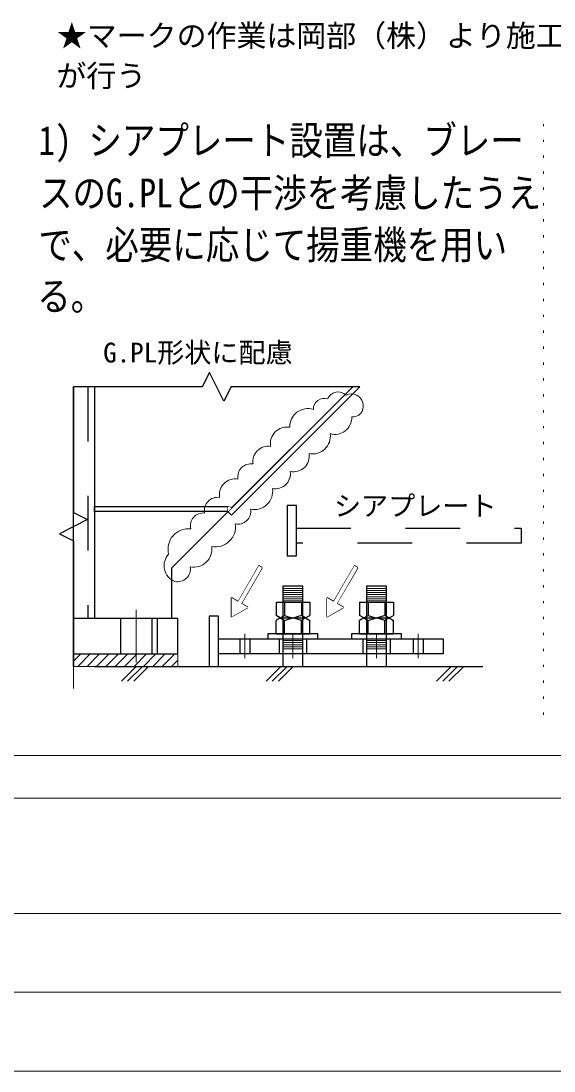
# Model space of a CAD drawing. Units: millimetres, scale not verified. Extents: x -40820 to 40820, y -29828 to 29828.
# Drawn here: x 20174 to 28966, y -29828 to -12503 of the extents above; entities that cross this region are included whole.
import ezdxf
from ezdxf.enums import TextEntityAlignment as Align

# ---------------------------------------------------------------- set-up
doc = ezdxf.new("R2010")
doc.units = ezdxf.units.MM
doc.header["$LTSCALE"] = 150
for name, pattern in [('CHAIN', [18.5, 12, -1.5, 3.5, -1.5]), ('DASHED_SPACED', [12, 6, -6]), ('DOTTED', [1.75, 0.25, -1.5]), ('USER1', [1250, 625, -625])]:
    doc.linetypes.add(name, pattern=pattern)
for name, color, linetype, lineweight in [('0-0_0', 1, 'CHAIN', 9), ('0-2_07_DOT', 4, 'DOTTED', 13), ('0-3_DEFPOINTS', 7, 'Continuous', 13), ('0-7_00_WAKU', 9, 'Continuous', 13), ('0-9_07CENTER', 1, 'CHAIN', 9), ('0-A_02-並線', 7, 'Continuous', 25), ('0-B_00-細線', 6, 'Continuous', 9)]:
    doc.layers.add(name, color=color, linetype=linetype, lineweight=lineweight)
doc.layers.add('0-4_02_TEXT', color=7, linetype='Continuous')
doc.styles.add('ＭＳ ゴシック', font='')
doc.styles.get('ＭＳ ゴシック').set_extended_font_data('MS Gothic')

msp = doc.modelspace()

# ---------------------------------------------------------------- linework, layer by layer
at = {"layer": '0-0_0', "color": 7, "linetype": 'Continuous', "lineweight": 13}
msp.add_line((21039.6, -22687.1), (21039.6, -23514.3), dxfattribs=at)
for centre, radius, start, end in [((25406.8, -18812.3), 188.9, 46.91918, 156.91918), ((25621.6, -18849.5), 195.1, 6.08763, 116.08763), ((25176.1, -18908.1), 179.2, 71.45149, 181.45149), ((25650.6, -18866.7), 169.3, 262.90253, 12.90253), ((24905.5, -19195.6), 297.3, 72.09275, 182.09275), ((25355.1, -19048.4), 274.9, 252.87046, 2.87046), ((24560.9, -19476.1), 273.9, 80, 190), ((24985.2, -19354), 292.2, 258.45514, 8.45514), ((24247.9, -19768.8), 248.9, 80, 190), ((24667.5, -19679.6), 262.1, 258.6122, 8.6122), ((23965.4, -20024.4), 215.7, 80, 190), ((23707.6, -20319.3), 261.4, 80, 190), ((24371.2, -19973.6), 247.4, 258.6122, 8.6122), ((24021.4, -20261.6), 304.3, 258.6122, 8.6122), ((23416.1, -20579.8), 217.8, 80.99905, 190.99905), ((23750, -20592), 213.7, 258.6122, 8.6122), ((23179.3, -20831.8), 211.7, 83.75914, 193.75914), ((22937, -21218), 337.9, 83.75914, 193.75914), ((23383.9, -20850.6), 327.7, 258.6122, 8.6122), ((22818.4, -21489.3), 283.5, 137.66906, 247.66906), ((23024.6, -21216.4), 297.9, 258.6122, 8.6122), ((22753.1, -21540.6), 215.1, 258.6122, 8.6122)]:
    msp.add_arc(centre, radius, start, end, dxfattribs=at)
at = {"layer": '0-2_07_DOT'}
msp.add_line((28795.1, -23948.4), (28795.1, -14204.5), dxfattribs=at)
at = {"layer": '0-3_DEFPOINTS'}
for p, q in [((0, -28527.9), (40820, -28527.9)), ((0, -29827.9), (40820, -29827.9))]:
    msp.add_line(p, q, dxfattribs=at)
at = {"layer": '0-7_00_WAKU'}
for p, q in [((-38480, -24622), (38480, -24622)), ((-38480, -25324.7), (38480, -25324.7)), ((-38480, -27227.9), (38480, -27227.9))]:
    msp.add_line(p, q, dxfattribs=at)
at = {"layer": '0-9_07CENTER'}
for p, q in [((22073.7, -22220.1), (22073.7, -23086.1)), ((23866.1, -22614.2), (23866.1, -23009.1)), ((23866.1, -23014.4), (23866.1, -22629.6)), ((24658.9, -22614.2), (24658.9, -23009.1)), ((24658.9, -23014.4), (24658.9, -22629.6)), ((26037.7, -22614.2), (26037.7, -23009.1)), ((26037.7, -23014.4), (26037.7, -22629.6)), ((26727.1, -22614.2), (26727.1, -23009.1)), ((26727.1, -23014.4), (26727.1, -22629.6))]:
    msp.add_line(p, q, dxfattribs=at)
at = {"layer": '0-A_02-並線'}
for p, q in [((23162.6, -18539.5), (21039.6, -18539.5)), ((21384.3, -18539.5), (21384.3, -22360.1)), ((25645.2, -18539.5), (22659.7, -21524.9)), ((25762.2, -18539.5), (23639.2, -18539.5)), ((21039.6, -21079), (21039.6, -23152.9)), ((22659.7, -22360.1), (22659.7, -21524.9)), ((23646.3, -22335.9), (23646.3, -22021.8)), ((24380.3, -22091.3), (24380.3, -22313)), ((24380.3, -22091.3), (24937.5, -22091.3)), ((24519.6, -22091.3), (24519.6, -22313)), ((24798.2, -22091.3), (24798.2, -22313)), ((24937.5, -22091.3), (24937.5, -22313)), ((25222.7, -22335.9), (25222.7, -22021.8)), ((25759.1, -22091.3), (25759.1, -22313)), ((25759.1, -22091.3), (26316.3, -22091.3)), ((25898.4, -22091.3), (25898.4, -22313)), ((26177, -22091.3), (26177, -22313)), ((26316.3, -22091.3), (26316.3, -22313)), ((24450, -22353.2), (24380.3, -22313)), ((24450, -22353.2), (24519.6, -22313)), ((24519.6, -22313), (24658.9, -22353.3)), ((24798.2, -22313), (24658.9, -22353.3)), ((24867.9, -22353.2), (24798.2, -22313)), ((24867.9, -22353.2), (24937.5, -22313)), ((25828.7, -22353.2), (25759.1, -22313)), ((25828.7, -22353.2), (25898.4, -22313)), ((25898.4, -22313), (26037.7, -22353.3)), ((26177, -22313), (26037.7, -22353.3)), ((26246.6, -22353.2), (26177, -22313)), ((26246.6, -22353.2), (26316.3, -22313)), ((22418.4, -22360.1), (22418.4, -22946.1)), ((24450, -22353.2), (24380.3, -22393.4)), ((24380.3, -22615.2), (24380.3, -22393.4)), ((24450, -22353.3), (24450, -22352.6)), ((24450, -22353.2), (24867.9, -22353.2)), ((24450, -22353.2), (24519.6, -22393.4)), ((24450, -22353.2), (24867.9, -22353.2)), ((24450, -22353.2), (24450, -22353.8)), ((24519.6, -22393.4), (24658.9, -22353.2)), ((24519.6, -22615.2), (24519.6, -22393.4)), ((24798.2, -22393.4), (24658.9, -22353.2)), ((24867.9, -22353.2), (24798.2, -22393.4)), ((24798.2, -22615.2), (24798.2, -22393.4)), ((24867.9, -22353.2), (24937.5, -22393.4)), ((24937.5, -22615.2), (24937.5, -22393.4)), ((25828.7, -22353.2), (25759.1, -22393.4)), ((25759.1, -22615.2), (25759.1, -22393.4)), ((25828.7, -22353.3), (25828.7, -22352.6)), ((25828.7, -22353.2), (26246.6, -22353.2)), ((25828.7, -22353.2), (25898.4, -22393.4)), ((25828.7, -22353.2), (26246.6, -22353.2)), ((25828.7, -22353.2), (25828.7, -22353.8)), ((25898.4, -22393.4), (26037.7, -22353.2)), ((25898.4, -22615.2), (25898.4, -22393.4)), ((26177, -22393.4), (26037.7, -22353.2)), ((26246.6, -22353.2), (26177, -22393.4)), ((26177, -22615.2), (26177, -22393.4)), ((26246.6, -22353.2), (26316.3, -22393.4)), ((26316.3, -22615.2), (26316.3, -22393.4)), ((24380.3, -22615.2), (24937.5, -22615.2)), ((25759.1, -22615.2), (26316.3, -22615.2)), ((21384.3, -23152.9), (27789.8, -23152.9)), ((21830, -23396.6), (22073.7, -23152.9)), ((21932.4, -23396.6), (22176.1, -23152.9)), ((22034.8, -23396.6), (22278.5, -23152.9)), ((24216.1, -23396.6), (24459.8, -23152.9)), ((24318.5, -23396.6), (24562.2, -23152.9)), ((24420.9, -23396.6), (24664.6, -23152.9)), ((27028.4, -23396.6), (27272.1, -23152.9)), ((27130.8, -23396.6), (27374.6, -23152.9)), ((27233.2, -23396.6), (27477, -23152.9))]:
    msp.add_line(p, q, dxfattribs=at)
at = {"layer": '0-A_02-並線', "linetype": 'DASHED_SPACED'}
msp.add_line((21274, -18539.5), (21274, -22360.1), dxfattribs=at)
at = {"layer": '0-A_02-並線', "linetype": 'USER1'}
for p, q in [((21815.2, -22360.1), (21815.2, -22946.1)), ((22332.2, -22360.1), (22332.2, -22946.1)), ((23783.4, -22697.9), (23783.4, -22946.1)), ((23948.8, -22697.9), (23948.8, -22946.1)), ((24434.9, -22697.9), (24434.9, -22946.1)), ((24883, -22697.9), (24883, -22946.1)), ((25813.6, -22697.9), (25813.6, -22946.1)), ((26261.7, -22697.9), (26261.7, -22946.1)), ((26644.3, -22697.9), (26644.3, -22946.1)), ((26809.8, -22697.9), (26809.8, -22946.1))]:
    msp.add_line(p, q, dxfattribs=at)
at = {"layer": '0-A_02-並線'}
for points in [[(23639.2, -18539.5), (23520.1, -18777.8), (23281.7, -18301.1), (23162.6, -18539.5)], [(21039.6, -23152.9), (21039.6, -18539.5), (21039.6, -20613.4)], [(25645.2, -18539.5), (23586.3, -20598.3), (23644.8, -20656.8), (25762.2, -18539.5)], [(21039.6, -20613.4), (21272.5, -20729.8), (20806.8, -20962.6), (21039.6, -21079)], [(23586.3, -20515.6), (23586.3, -20598.3), (23644.8, -20539.8)], [(24824.4, -23152.9), (24824.4, -21829.3), (24493.5, -21829.3), (24493.5, -23152.9)], [(26203.1, -23152.9), (26203.1, -21829.3), (25872.2, -21829.3), (25872.2, -23152.9)], [(23646.3, -22335.9), (23918.3, -22178.9), (23646.3, -22021.8)], [(25222.7, -22335.9), (25494.7, -22178.9), (25222.7, -22021.8)]]:
    msp.add_lwpolyline(points, dxfattribs=at)
for points in [[(23586.3, -20598.3), (21384.3, -20598.3), (21384.3, -20515.6), (23586.3, -20515.6)], [(24151.4, -21523.9), (24097, -21492.5), (23755.1, -22084.6), (23809.5, -22116)], [(25727.8, -21523.9), (25673.4, -21492.5), (25331.5, -22084.6), (25385.9, -22116)], [(23280.1, -23152.9), (23431.8, -23152.9), (23431.8, -22325.7), (23280.1, -22325.7)], [(21039.6, -22946.1), (22763.1, -22946.1), (22763.1, -22360.1), (21039.6, -22360.1)], [(24245.3, -22697.9), (25072.5, -22697.9), (25072.5, -22615.2), (24245.3, -22615.2)], [(25624, -22697.9), (26451.3, -22697.9), (26451.3, -22615.2), (25624, -22615.2)], [(27140.7, -22946.1), (23431.8, -22946.1), (23431.8, -22697.9), (27140.7, -22697.9)]]:
    msp.add_lwpolyline(points, close=True, dxfattribs=at)
at = {"layer": '0-A_02-並線', "linetype": 'DASHED_SPACED'}
for points in [[(24564.9, -21326.2), (24716.6, -21326.2), (24716.6, -20499), (24564.9, -20499)], [(28425.5, -21119.4), (24716.6, -21119.4), (24716.6, -20871.2), (28425.5, -20871.2)]]:
    msp.add_lwpolyline(points, close=True, dxfattribs=at)
at = {"layer": '0-A_02-並線'}
msp.add_arc((23586.3, -20598.3), 82.7, 45, 90, dxfattribs=at)
at = {"layer": '0-B_00-細線'}
for p, q in [((24493.5, -21863.8), (24824.4, -21863.8)), ((24493.5, -21898.2), (24824.4, -21898.2)), ((24493.5, -21932.7), (24824.4, -21932.7)), ((24493.5, -21967.2), (24824.4, -21967.2)), ((24493.5, -22001.6), (24824.4, -22001.6)), ((25872.2, -21863.8), (26203.1, -21863.8)), ((25872.2, -21898.2), (26203.1, -21898.2)), ((25872.2, -21932.7), (26203.1, -21932.7)), ((25872.2, -21967.2), (26203.1, -21967.2)), ((25872.2, -22001.6), (26203.1, -22001.6)), ((24493.5, -22036.1), (24824.4, -22036.1)), ((24493.5, -22070.6), (24824.4, -22070.6)), ((25872.2, -22036.1), (26203.1, -22036.1)), ((25872.2, -22070.6), (26203.1, -22070.6)), ((24493.5, -22725.5), (24824.4, -22725.5)), ((24493.5, -22760), (24824.4, -22760)), ((24493.5, -22794.4), (24824.4, -22794.4)), ((24493.5, -22828.9), (24824.4, -22828.9)), ((24493.5, -22863.4), (24824.4, -22863.4)), ((25872.2, -22725.5), (26203.1, -22725.5)), ((25872.2, -22760), (26203.1, -22760)), ((25872.2, -22794.4), (26203.1, -22794.4)), ((25872.2, -22828.9), (26203.1, -22828.9)), ((25872.2, -22863.4), (26203.1, -22863.4)), ((21161.2, -22946.1), (21039.6, -23067.6)), ((21315.9, -22946.1), (21109.1, -23152.9)), ((21470.7, -22946.1), (21263.9, -23152.9)), ((21625.5, -22946.1), (21418.6, -23152.9)), ((21780.2, -22946.1), (21573.4, -23152.9)), ((21935, -22946.1), (21728.2, -23152.9)), ((22089.8, -22946.1), (21883, -23152.9)), ((22244.5, -22946.1), (22037.7, -23152.9)), ((22399.3, -22946.1), (22192.5, -23152.9)), ((22554.1, -22946.1), (22347.3, -23152.9)), ((22708.9, -22946.1), (22502, -23152.9)), ((22763.1, -23046.6), (22656.8, -23152.9))]:
    msp.add_line(p, q, dxfattribs=at)
msp.add_lwpolyline([(21039.6, -23152.9), (22763.1, -23152.9), (22763.1, -22946.1), (21039.6, -22946.1)], close=True, dxfattribs=at)

# ---------------------------------------------------------------- texts
at = {"layer": '0-4_02_TEXT', "style": 'ＭＳ ゴシック'}
for s, height, p in [('★マークの作業は岡部（株）より施工指導を受けたシアサイドプラス施工業者', 362, (20765, -13033.8)), ('が行う', 362, (20757.3, -13696)), ('G.PL形状に配慮', 327.7, (21529.4, -18235.5)), ('シアプレート', 327.7, (25337.2, -20764.9))]:
    msp.add_text(s, height=height, dxfattribs=at).set_placement(p, align=Align.BOTTOM_LEFT)
at = {"layer": '0-4_02_TEXT', "style": 'ＭＳ ゴシック', "width": 0.85}
for s, p in [('1) シアプレート設置は、ブレー', (20460.3, -14854.4)), ('スのG.PLとの干渉を考慮したうえ', (20471.1, -15720.7)), ('で、必要に応じて揚重機を用い', (20460.3, -16576.9)), ('る。', (20440.9, -17422.9))]:
    msp.add_text(s, height=476.4, dxfattribs=at).set_placement(p, align=Align.BOTTOM_LEFT)

# ---------------------------------------------------------------- next in the draw order: wipeouts: each hides what was drawn before it
for points in [[(23586.3, -20598.3), (23644.8, -20539.8), (23643.8, -20538.8), (23643.8, -20538.8)], [(23782.3, -22100.3), (23918.3, -22178.9), (23646.3, -22335.9), (23646.3, -22335.9)], [(25358.7, -22100.3), (25494.7, -22178.9), (25222.7, -22335.9), (25222.7, -22335.9)]]:
    msp.add_wipeout(points)

# ---------------------------------------------------------------- next in the draw order: wipeouts: each hides what was drawn before it
for points in [[(23643.8, -20538.8), (23642.7, -20537.8), (23641.7, -20536.8), (23641.7, -20536.8)], [(23646.3, -22021.8), (23782.3, -22100.3), (23646.3, -22335.9), (23646.3, -22335.9)], [(25222.7, -22021.8), (25358.7, -22100.3), (25222.7, -22335.9), (25222.7, -22335.9)]]:
    msp.add_wipeout(points)

# ---------------------------------------------------------------- next in the draw order: wipeouts: each hides what was drawn before it
for points in [[(23641.7, -20536.8), (23640.6, -20535.9), (23639.5, -20534.9), (23639.5, -20534.9)], [(24151.4, -21523.9), (24097, -21492.5), (23755.1, -22084.6), (23755.1, -22084.6)], [(25727.8, -21523.9), (25673.4, -21492.5), (25331.5, -22084.6), (25331.5, -22084.6)]]:
    msp.add_wipeout(points)

# ---------------------------------------------------------------- next in the draw order: wipeouts: each hides what was drawn before it
for points in [[(23639.5, -20534.9), (23638.4, -20534), (23637.3, -20533.1), (23637.3, -20533.1)], [(23755.1, -22084.6), (23809.5, -22116), (24151.4, -21523.9), (24151.4, -21523.9)], [(25331.5, -22084.6), (25385.9, -22116), (25727.8, -21523.9), (25727.8, -21523.9)]]:
    msp.add_wipeout(points)

# ---------------------------------------------------------------- next in the draw order: wipeouts: each hides what was drawn before it
msp.add_wipeout([(23637.3, -20533.1), (23636.1, -20532.2), (23635, -20531.4), (23635, -20531.4)])

# ---------------------------------------------------------------- next in the draw order: wipeouts: each hides what was drawn before it
msp.add_wipeout([(23635, -20531.4), (23633.8, -20530.5), (23632.6, -20529.7), (23632.6, -20529.7)])

# ---------------------------------------------------------------- next in the draw order: wipeouts: each hides what was drawn before it
msp.add_wipeout([(23632.6, -20529.7), (23631.4, -20528.9), (23630.2, -20528.2), (23630.2, -20528.2)])

# ---------------------------------------------------------------- next in the draw order: linework, layer by layer
at = {"layer": '0-A_02-並線'}
for points in [[(23589.2, -20515.6), (23587.8, -20515.6), (23586.3, -20515.6)], [(23592.1, -20515.8), (23590.7, -20515.7), (23589.2, -20515.6)], [(23595, -20516), (23593.5, -20515.9), (23592.1, -20515.8)], [(23597.8, -20516.4), (23596.4, -20516.2), (23595, -20516)], [(23600.7, -20516.8), (23599.3, -20516.6), (23597.8, -20516.4)], [(23603.5, -20517.4), (23602.1, -20517.1), (23600.7, -20516.8)], [(23606.3, -20518), (23604.9, -20517.7), (23603.5, -20517.4)], [(23609.1, -20518.8), (23607.7, -20518.4), (23606.3, -20518)], [(23611.9, -20519.6), (23610.5, -20519.2), (23609.1, -20518.8)], [(23614.6, -20520.6), (23613.3, -20520.1), (23611.9, -20519.6)], [(23617.3, -20521.6), (23616, -20521.1), (23614.6, -20520.6)], [(23620, -20522.7), (23618.6, -20522.2), (23617.3, -20521.6)], [(23622.6, -20524), (23621.3, -20523.3), (23620, -20522.7)], [(23625.2, -20525.3), (23623.9, -20524.6), (23622.6, -20524)], [(23627.7, -20526.7), (23626.4, -20526), (23625.2, -20525.3)], [(23630.2, -20528.2), (23628.9, -20527.4), (23627.7, -20526.7)]]:
    msp.add_solid(points, dxfattribs=at)

# ---------------------------------------------------------------- next in the draw order: wipeouts: each hides what was drawn before it
msp.add_wipeout([(23586.3, -20515.6), (23586.3, -20598.3), (23643.8, -20538.8), (23643.8, -20538.8)])

# ---------------------------------------------------------------- next in the draw order: linework, layer by layer
for points in [[(23592.1, -20515.8), (23589.2, -20515.6), (23586.3, -20515.6)], [(23597.8, -20516.4), (23592.1, -20515.8), (23586.3, -20515.6)], [(23597.8, -20516.4), (23595, -20516), (23592.1, -20515.8)]]:
    msp.add_solid(points, dxfattribs=at)

# ---------------------------------------------------------------- next in the draw order: wipeouts: each hides what was drawn before it
msp.add_wipeout([(23597.8, -20516.4), (23586.3, -20515.6), (23643.8, -20538.8), (23643.8, -20538.8)])

# ---------------------------------------------------------------- next in the draw order: wipeouts: each hides what was drawn before it
msp.add_wipeout([(23643.8, -20538.8), (23637.3, -20533.1), (23630.2, -20528.2), (23630.2, -20528.2)])

# ---------------------------------------------------------------- next in the draw order: wipeouts: each hides what was drawn before it
msp.add_wipeout([(23643.8, -20538.8), (23630.2, -20528.2), (23622.6, -20524), (23622.6, -20524)])

# ---------------------------------------------------------------- next in the draw order: wipeouts: each hides what was drawn before it
msp.add_wipeout([(23643.8, -20538.8), (23622.6, -20524), (23617.3, -20521.6), (23617.3, -20521.6)])

# ---------------------------------------------------------------- next in the draw order: wipeouts: each hides what was drawn before it
msp.add_wipeout([(23643.8, -20538.8), (23617.3, -20521.6), (23611.9, -20519.6), (23611.9, -20519.6)])

# ---------------------------------------------------------------- next in the draw order: wipeouts: each hides what was drawn before it
msp.add_wipeout([(23643.8, -20538.8), (23611.9, -20519.6), (23606.3, -20518), (23606.3, -20518)])

# ---------------------------------------------------------------- next in the draw order: wipeouts: each hides what was drawn before it
msp.add_wipeout([(23643.8, -20538.8), (23606.3, -20518), (23600.7, -20516.8), (23600.7, -20516.8)])

doc.saveas('drawing.dxf')
